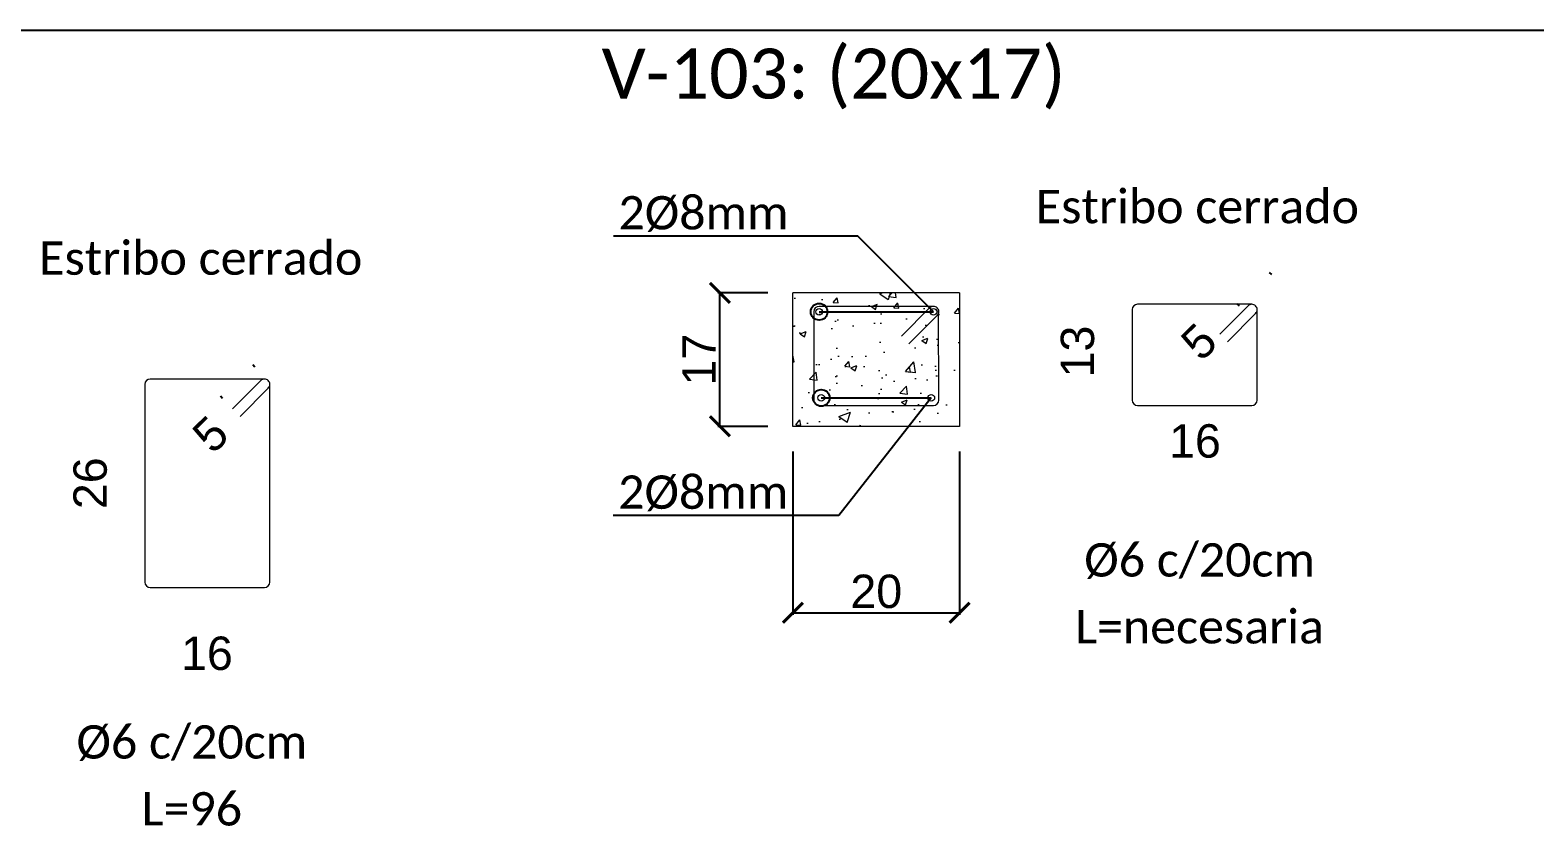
# Model space of a CAD drawing. Header units: millimetres. Extents: x 141 to 456, y -20 to 129.
# Drawn here: x 424.98 to 434.01, y 20.63 to 25.4 of the extents above; entities that cross this region are included whole.
import ezdxf
from ezdxf import colors
from ezdxf.entities.mleader import LeaderData, LeaderLine
from ezdxf.enums import TextEntityAlignment as Align
from ezdxf.math import Vec2, Vec3

# ---------------------------------------------------------------- set-up
doc = ezdxf.new("R2010")
doc.units = ezdxf.units.MM
doc.header["$LTSCALE"] = 0.1
doc.header["$MEASUREMENT"] = 0
doc.header["$PDMODE"] = 3
doc.header["$PDSIZE"] = 0.1
doc.layers.get('DEFPOINTS').update_dxf_attribs({"color": 1})
for name, color, linetype, lineweight in [('ARM_LONGITUDINAL_Ø10', 10, 'Continuous', 9), ('ARM_LONGITUDINAL_Ø12', 10, 'Continuous', 9), ('ARM_TRANSVERSAL_Ø6', 10, 'Continuous', 9), ('CIM_REFEREN', 2, 'Continuous', 0), ('CIM_TXT_ARMADOS', 3, 'Continuous', 0), ('SEC_COTAS_SEC_DIM_VIGA', 1, 'Continuous', 0), ('SEC_REF_TXT_POSICIONES_ARM_ESTRIBOS', 1, 'Continuous', 9), ('SOMBRA', 1, 'Continuous', 0), ('VIG_CARAS', 4, 'Continuous', 9)]:
    doc.layers.add(name, color=color, linetype=linetype, lineweight=lineweight)
doc.layers.add('COTAS-HECTOR', color=2, linetype='Continuous')
doc.styles.add('Arial20', font='arial.ttf', dxfattribs={"height": 0.2})
doc.styles.add('CYPETXT', font='calibri.ttf', dxfattribs={"height": 0.2})
doc.dimstyles.new('COTA-1-100', dxfattribs={"dimtxt": 0.2, "dimasz": 0.12, "dimexe": 0.012, "dimexo": 0.15, "dimgap": 0.025, "dimtad": 1, "dimzin": 0, "dimdsep": 46, "dimtxsty": 'Arial20', "dimblk1": 'ARCHTICK', "dimblk2": 'ARCHTICK', "dimsah": 1, "dimcen": 0.09, "dimclrd": 256, "dimclre": 256, "dimclrt": 256, "dimazin": 0, "dimtfac": 1, "dimtofl": 0, "dimtmove": 2, "dimatfit": 3, "dimldrblk": 'ARCHTICK', "dimfxl": 1, "dimtolj": 1, "dimtzin": 0, "dimarcsym": 0})

# ---------------------------------------------------------------- blocks, each defined once
blk = doc.blocks.new('_ARCHTICK')
at = {"color": 0, "linetype": 'ByBlock', "const_width": 0.15}
blk.add_lwpolyline([(-0.5, -0.5), (0.5, 0.5)], dxfattribs=at)
blk = doc.blocks.new('*D185')
at = {"layer": 'DEFPOINTS', "color": 0, "transparency": 16777216}
for p in [(429.5534, 23.0216), (430.5534, 23.0216), (430.5534, 21.9038)]:
    blk.add_point(p, dxfattribs=at)
at = {"layer": 'SEC_COTAS_SEC_DIM_VIGA', "lineweight": -2, "transparency": 16777216}
for p, q in [((429.5534, 22.8716), (429.5534, 21.8918)), ((430.5534, 22.8716), (430.5534, 21.8918)), ((429.5534, 21.9038), (430.5534, 21.9038))]:
    blk.add_line(p, q, dxfattribs=at)
at = {"layer": 'SEC_COTAS_SEC_DIM_VIGA', "lineweight": -2, "transparency": 16777216, "xscale": 0.12, "yscale": 0.12, "zscale": 0.12, "rotation": 180}
blk.add_blockref('_ARCHTICK', (429.5534, 21.9038), dxfattribs=at)
at = {"layer": 'SEC_COTAS_SEC_DIM_VIGA', "lineweight": -2, "transparency": 16777216, "xscale": 0.12, "yscale": 0.12, "zscale": 0.12}
blk.add_blockref('_ARCHTICK', (430.5534, 21.9038), dxfattribs=at)
at = {"layer": 'SEC_COTAS_SEC_DIM_VIGA', "transparency": 16777216, "insert": (430.0534, 22.031), "char_height": 0.2, "attachment_point": 5, "style": 'Arial20'}
blk.add_mtext('\\A1;20', dxfattribs=at)
blk = doc.blocks.new('*D186')
at = {"layer": 'DEFPOINTS', "color": 0, "transparency": 16777216}
for p in [(429.1154, 23.8216), (429.5534, 23.8216), (429.5534, 23.0216)]:
    blk.add_point(p, dxfattribs=at)
at = {"layer": 'SEC_COTAS_SEC_DIM_VIGA', "lineweight": -2, "transparency": 16777216}
for p, q in [((429.4034, 23.8216), (429.1034, 23.8216)), ((429.1154, 23.0216), (429.1154, 23.8216)), ((429.4034, 23.0216), (429.1034, 23.0216))]:
    blk.add_line(p, q, dxfattribs=at)
at = {"layer": 'SEC_COTAS_SEC_DIM_VIGA', "lineweight": -2, "transparency": 16777216, "xscale": 0.12, "yscale": 0.12, "zscale": 0.12}
for p, rotation in [((429.1154, 23.8216), 90), ((429.1154, 23.0216), 270)]:
    blk.add_blockref('_ARCHTICK', p, dxfattribs=dict(at, rotation=rotation))
at = {"layer": 'SEC_COTAS_SEC_DIM_VIGA', "transparency": 16777216, "insert": (428.99, 23.4216), "char_height": 0.2, "attachment_point": 5, "rotation": 90, "style": 'Arial20'}
blk.add_mtext('\\A1;17', dxfattribs=at)
blk = doc.blocks.new('_Origin')
at = {"color": 0, "linetype": 'ByBlock', "lineweight": -2}
blk.add_line((0, 0), (-1, 0), dxfattribs=at)
blk.add_circle((0, 0), 0.5, dxfattribs=at)
blk = doc.blocks.new('*D187')
at = {"layer": 'DEFPOINTS', "color": 0, "transparency": 16777216}
for p in [(431.2845, 23.7531), (431.6665, 23.7531), (431.6665, 23.1466)]:
    blk.add_point(p, dxfattribs=at)
at = {"layer": 'SEC_COTAS_SEC_DIM_VIGA', "transparency": 16777216, "insert": (431.2617, 23.47), "char_height": 0.2, "attachment_point": 5, "rotation": 90, "style": 'Arial20'}
blk.add_mtext('\\A1;13', dxfattribs=at)
blk = doc.blocks.new('_None')
blk = doc.blocks.new('*D188')
at = {"layer": 'DEFPOINTS', "color": 0, "transparency": 16777216}
for p in [(431.588, 22.8824), (432.343, 22.8824), (432.343, 22.8056)]:
    blk.add_point(p, dxfattribs=at)
at = {"layer": 'SEC_COTAS_SEC_DIM_VIGA', "transparency": 16777216, "insert": (431.9655, 22.9327), "char_height": 0.2, "attachment_point": 5, "style": 'Arial20'}
blk.add_mtext('\\A1;16', dxfattribs=at)
blk = doc.blocks.new('*D189')
at = {"layer": 'DEFPOINTS', "color": 0, "transparency": 16777216}
for p in [(432.4217, 23.936), (432.5303, 23.824), (432.3365, 23.636)]:
    blk.add_point(p, dxfattribs=at)
at = {"layer": 'SEC_COTAS_SEC_DIM_VIGA', "lineweight": -2, "transparency": 16777216}
for p, q in [((432.4259, 23.9317), (432.4133, 23.9446)), ((432.2321, 23.7437), (432.2196, 23.7566))]:
    blk.add_line(p, q, dxfattribs=at)
at = {"layer": 'SEC_COTAS_SEC_DIM_VIGA', "transparency": 16777216, "insert": (431.9897, 23.5287), "char_height": 0.2, "attachment_point": 5, "rotation": 44.13116, "style": 'Arial20'}
blk.add_mtext('\\A1;5', dxfattribs=at)
blk = doc.blocks.new('*D192')
at = {"layer": 'DEFPOINTS', "color": 0, "transparency": 16777216}
for p in [(425.3605, 23.3053), (425.7425, 23.3053), (425.7425, 22.0553)]:
    blk.add_point(p, dxfattribs=at)
at = {"layer": 'SEC_COTAS_SEC_DIM_VIGA', "transparency": 16777216, "insert": (425.3377, 22.6803), "char_height": 0.2, "attachment_point": 5, "rotation": 90, "style": 'Arial20'}
blk.add_mtext('\\A1;26', dxfattribs=at)
blk = doc.blocks.new('*D193')
at = {"layer": 'DEFPOINTS', "color": 0, "transparency": 16777216}
for p in [(425.6598, 22.2277), (426.4149, 22.2277), (426.4149, 21.5325)]:
    blk.add_point(p, dxfattribs=at)
at = {"layer": 'SEC_COTAS_SEC_DIM_VIGA', "transparency": 16777216, "insert": (426.0373, 21.6596), "char_height": 0.2, "attachment_point": 5, "style": 'Arial20'}
blk.add_mtext('\\A1;16', dxfattribs=at)
blk = doc.blocks.new('*D194')
at = {"layer": 'DEFPOINTS', "color": 0, "transparency": 16777216}
for p in [(426.3209, 23.3809), (426.4295, 23.2689), (426.2358, 23.0809)]:
    blk.add_point(p, dxfattribs=at)
at = {"layer": 'SEC_COTAS_SEC_DIM_VIGA', "lineweight": -2, "transparency": 16777216}
for p, q in [((426.3251, 23.3766), (426.3126, 23.3895)), ((426.1313, 23.1886), (426.1188, 23.2015))]:
    blk.add_line(p, q, dxfattribs=at)
at = {"layer": 'SEC_COTAS_SEC_DIM_VIGA', "transparency": 16777216, "insert": (426.059, 22.9736), "char_height": 0.2, "attachment_point": 5, "rotation": 44.13116, "style": 'Arial20'}
blk.add_mtext('\\A1;5', dxfattribs=at)

msp = doc.modelspace()

# ---------------------------------------------------------------- hatches: boundary and pattern name
at = {"layer": 'SOMBRA'}
h = msp.add_hatch(dxfattribs=at)
h.set_pattern_fill('AR-CONC', color=256, scale=0.004)
h.set_pattern_definition([(50, (249.91544, -56.3656), (0.7287387, -0.0637563), [0.0762, -0.8382]), (355, (249.9154, -56.3656), (-0.1409737, 0.7642274), [0.06096, -0.6705623]), (100.45144, (249.97616, -56.3709), (0.587765, 0.700471), [0.06476, -0.712361]), (46.1842, (249.9154, -56.1624), (1.084316, -0.1681693), [0.1143, -1.2573]), (96.63556, (250.0058, -56.1764), (0.9496165, 0.9897045), [0.09714, -1.0685424]), (351.18415, (249.9154, -56.1624), (0.9496165, 0.9897045), [0.09144, -1.005839]), (21, (250.01704, -56.2132), (0.6064576, -0.4090608), [0.0762, -0.8382]), (326, (250.017, -56.2132), (0.247208, 0.736752), [0.06096, -0.67056]), (71.45144, (250.0676, -56.2473), (0.8536657, 0.327691), [0.06476, -0.7123598]), (37.5, (249.91544, -56.3656), (0.0123544, 0.33822016), [0, -0.662432, 0, -0.68072, 0, -0.6731]), (7.5, (249.91544, -56.3656), (0.26727865, 0.4007223), [0, -0.388112, 0, -0.647192, 0, -0.25654]), (327.5, (249.68887, -56.3656), (0.54236238, -0.02291498), [0, -0.254, 0, -0.79248, 0, -1.05156]), (317.5, (249.58727, -56.3656), (0.5925167, 0.101706), [0, -0.3302, 0, -0.526288, 0, -0.74676])])
h.paths.add_polyline_path([(429.5534, 23.0216), (430.5534, 23.0216), (430.5534, 23.8216), (429.5534, 23.8216)])
edge = h.paths.add_edge_path(flags=16)
edge.add_arc((429.7233, 23.1922), 0.03, 0, 360)
edge = h.paths.add_edge_path()
edge.add_arc((429.7104, 24.3641), 0.025, 0, 360)
edge = h.paths.add_edge_path(flags=16)
edge.add_arc((430.3835, 23.1922), 0.03, 0, 360)
edge = h.paths.add_edge_path()
edge.add_arc((430.3963, 24.3641), 0.025, 0, 360)
h = msp.add_hatch(dxfattribs=at)
h.set_pattern_fill('AR-CONC', color=256, scale=0.002)
h.set_pattern_definition([(50, (249.91544, -56.3656), (0.36436934, -0.03187817), [0.0381, -0.4191]), (355, (249.91544, -56.3656), (-0.07048684, 0.3821137), [0.03048, -0.3352812]), (100.45144, (249.9458, -56.36824), (0.2938825, 0.3502355), [0.03238, -0.3561805]), (46.1842, (249.91544, -56.264), (0.5421581, -0.0840847), [0.05715, -0.62865]), (96.63556, (249.9606, -56.271), (0.4748083, 0.4948522), [0.04857, -0.5342712]), (351.18415, (249.91544, -56.264), (0.4748083, 0.4948522), [0.04572, -0.5029195]), (21, (249.96624, -56.2894), (0.3032288, -0.2045304), [0.0381, -0.4191]), (326, (249.96624, -56.2894), (0.12360406, 0.3683759), [0.03048, -0.33528]), (71.45144, (249.9915, -56.30643), (0.42683284, 0.16384554), [0.03238, -0.3561799]), (37.5, (249.91544, -56.36559), (0.00617721, 0.16911008), [0, -0.331216, 0, -0.34036, 0, -0.33655]), (7.5, (249.91544, -56.36559), (0.13363933, 0.20036115), [0, -0.194056, 0, -0.323596, 0, -0.12827]), (327.5, (249.80215, -56.36559), (0.27118119, -0.01145749), [0, -0.127, 0, -0.39624, 0, -0.52578]), (317.5, (249.75135, -56.36559), (0.29625836, 0.05085298), [0, -0.1651, 0, -0.263144, 0, -0.37338])])
h.paths.add_polyline_path([(430.5534, 23.8216), (429.5534, 23.8216), (429.5534, 23.0216), (430.5534, 23.0216)])
edge = h.paths.add_edge_path()
edge.add_arc((429.7104, 24.3641), 0.025, 0, 360)
edge = h.paths.add_edge_path()
edge.add_arc((430.3963, 24.3641), 0.025, 0, 360)
edge = h.paths.add_edge_path(flags=16)
edge.add_arc((429.7233, 23.1922), 0.03, 0, 360)
edge = h.paths.add_edge_path(flags=16)
edge.add_arc((430.3835, 23.1922), 0.03, 0, 360)

# ---------------------------------------------------------------- linework, layer by layer
msp.add_line((415.2711, 25.3971), (455.6387, 25.3971))
at = {"layer": 'ARM_LONGITUDINAL_Ø10'}
for centre in [(429.7104, 23.7083), (430.3963, 23.7083)]:
    msp.add_circle(centre, 0.02, dxfattribs=at)
at = {"layer": 'ARM_LONGITUDINAL_Ø12'}
for centre in [(429.7233, 23.1922), (430.3835, 23.1922)]:
    msp.add_circle(centre, 0.02, dxfattribs=at)
at = {"layer": 'ARM_TRANSVERSAL_Ø6'}
for p, q in [((431.6086, 23.7506), (431.5982, 23.7437)), ((431.6208, 23.7531), (431.6086, 23.7506)), ((432.3068, 23.7531), (431.6208, 23.7531)), ((432.289, 23.7477), (432.2842, 23.7437)), ((432.2946, 23.7506), (432.289, 23.7477)), ((432.3006, 23.7525), (432.2946, 23.7506)), ((432.3068, 23.7531), (432.3006, 23.7525)), ((432.3131, 23.7525), (432.3068, 23.7531)), ((432.3131, 23.7525), (432.3068, 23.7531)), ((432.3191, 23.7506), (432.3131, 23.7525)), ((432.3191, 23.7506), (432.3131, 23.7525)), ((432.3246, 23.7477), (432.3191, 23.7506)), ((432.3246, 23.7477), (432.3191, 23.7506)), ((432.3295, 23.7437), (432.3246, 23.7477)), ((432.3295, 23.7437), (432.3246, 23.7477)), ((429.6808, 23.7211), (429.6784, 23.7088)), ((429.6796, 23.7149), (429.6784, 23.1786)), ((429.6877, 23.7315), (429.6808, 23.7211)), ((429.6981, 23.7384), (429.6877, 23.7315)), ((429.7104, 23.7408), (429.6981, 23.7384)), ((430.3964, 23.7408), (429.7104, 23.7408)), ((430.3737, 23.7315), (430.204, 23.5617)), ((430.2493, 23.5165), (430.419, 23.6862)), ((430.3786, 23.7354), (430.3737, 23.7315)), ((430.3841, 23.7384), (430.3786, 23.7354)), ((430.3901, 23.7402), (430.3841, 23.7384)), ((430.3964, 23.7408), (430.3901, 23.7402)), ((430.4026, 23.7402), (430.3964, 23.7408)), ((430.4026, 23.7402), (430.3964, 23.7408)), ((430.4086, 23.7384), (430.4026, 23.7402)), ((430.4086, 23.7384), (430.4026, 23.7402)), ((430.4141, 23.7354), (430.4086, 23.7384)), ((430.4141, 23.7354), (430.4086, 23.7384)), ((430.419, 23.7315), (430.4141, 23.7354)), ((430.419, 23.7315), (430.4141, 23.7354)), ((430.423, 23.7266), (430.419, 23.7315)), ((430.423, 23.7266), (430.419, 23.7315)), ((430.419, 23.6862), (430.423, 23.691)), ((430.4259, 23.7211), (430.423, 23.7266)), ((430.4259, 23.7211), (430.423, 23.7266)), ((430.423, 23.691), (430.4259, 23.6966)), ((430.4278, 23.7151), (430.4259, 23.7211)), ((430.4278, 23.7151), (430.4259, 23.7211)), ((430.4259, 23.6966), (430.4278, 23.7026)), ((430.4284, 23.1786), (430.4268, 23.7181)), ((430.4284, 23.7088), (430.4278, 23.7151)), ((430.4284, 23.7088), (430.4278, 23.7151)), ((430.4278, 23.7026), (430.4284, 23.7088)), ((431.5913, 23.7333), (431.5888, 23.7211)), ((431.5888, 23.7211), (431.5888, 23.1786)), ((431.5982, 23.7437), (431.5913, 23.7333)), ((432.2842, 23.7437), (432.1145, 23.574)), ((432.1597, 23.5287), (432.3295, 23.6984)), ((432.3334, 23.7388), (432.3295, 23.7437)), ((432.3334, 23.7388), (432.3295, 23.7437)), ((432.3295, 23.6984), (432.3334, 23.7033)), ((432.3364, 23.7333), (432.3334, 23.7388)), ((432.3364, 23.7333), (432.3334, 23.7388)), ((432.3334, 23.7033), (432.3364, 23.7088)), ((432.3382, 23.7273), (432.3364, 23.7333)), ((432.3382, 23.7273), (432.3364, 23.7333)), ((432.3364, 23.7088), (432.3382, 23.7148)), ((432.3388, 23.7211), (432.3382, 23.7273)), ((432.3388, 23.7211), (432.3382, 23.7273)), ((432.3382, 23.7148), (432.3388, 23.7211)), ((432.3388, 23.1786), (432.3388, 23.7211)), ((429.6784, 23.1786), (429.6808, 23.1664)), ((429.6808, 23.1664), (429.6877, 23.156)), ((429.6877, 23.156), (429.6981, 23.1491)), ((429.6981, 23.1491), (429.7104, 23.1466)), ((429.7104, 23.1466), (430.3964, 23.1466)), ((430.3964, 23.1466), (430.4086, 23.1491)), ((430.4086, 23.1491), (430.419, 23.156)), ((430.419, 23.156), (430.4259, 23.1664)), ((430.4259, 23.1664), (430.4284, 23.1786)), ((431.5888, 23.1786), (431.5913, 23.1664)), ((431.5913, 23.1664), (431.5982, 23.156)), ((431.5982, 23.156), (431.6086, 23.1491)), ((431.6086, 23.1491), (431.6208, 23.1466)), ((431.6208, 23.1466), (432.3068, 23.1466)), ((432.3068, 23.1466), (432.3191, 23.1491)), ((432.3191, 23.1491), (432.3295, 23.156)), ((432.3295, 23.156), (432.3364, 23.1664)), ((432.3364, 23.1664), (432.3388, 23.1786))]:
    msp.add_line(p, q, dxfattribs=at)
msp.add_lwpolyline([(426.2358, 23.0809), (426.4055, 23.2506), (426.4095, 23.2555), (426.4124, 23.261), (426.4142, 23.267), (426.4149, 23.2733), (426.4142, 23.2795), (426.4124, 23.2855), (426.4095, 23.291), (426.4055, 23.2959), (426.4006, 23.2999), (426.3951, 23.3028), (426.3891, 23.3046), (426.3829, 23.3053), (425.6969, 23.3053), (425.6846, 23.3028), (425.6742, 23.2959), (425.6673, 23.2855), (425.6649, 23.2733), (425.6649, 22.0873), (425.6673, 22.075), (425.6742, 22.0646), (425.6846, 22.0577), (425.6969, 22.0553), (426.3829, 22.0553), (426.3951, 22.0577), (426.4055, 22.0646), (426.4124, 22.075), (426.4149, 22.0873), (426.4149, 23.2733), (426.4142, 23.2795), (426.4124, 23.2855), (426.4095, 23.291), (426.4055, 23.2959), (426.4006, 23.2999), (426.3951, 23.3028), (426.3891, 23.3046), (426.3829, 23.3053), (426.3766, 23.3046), (426.3706, 23.3028), (426.3651, 23.2999), (426.3602, 23.2959), (426.1905, 23.1262)], dxfattribs=at)
at = {"layer": 'VIG_CARAS'}
for p, q in [((429.5534, 23.0216), (429.5534, 23.8216)), ((430.5534, 23.8216), (429.5534, 23.8216)), ((430.5534, 23.8216), (430.5534, 23.0216)), ((430.5534, 23.0216), (429.5534, 23.0216))]:
    msp.add_line(p, q, dxfattribs=at)

# ---------------------------------------------------------------- texts
at = {"layer": 'CIM_REFEREN', "style": 'CYPETXT'}
msp.add_text('V-103: (20x17)', height=0.3, dxfattribs=at).set_placement((428.4051, 24.9865))
at = {"layer": 'CIM_TXT_ARMADOS', "style": 'CYPETXT'}
for p in [(431.9799, 24.2392), (426, 23.9302)]:
    msp.add_text('Estribo cerrado', height=0.2, dxfattribs=at).set_placement(p, align=Align.CENTER)
at = {"layer": 'SEC_REF_TXT_POSICIONES_ARM_ESTRIBOS', "style": 'CYPETXT'}
for s, p in [('%%C6 c/20cm', (431.9933, 22.2208)), ('L=necesaria', (431.9933, 21.8197)), ('%%C6 c/20cm', (425.9468, 21.1295)), ('L=96', (425.9468, 20.7284))]:
    msp.add_text(s, height=0.2, dxfattribs=at).set_placement(p, align=Align.MIDDLE_CENTER)

# ---------------------------------------------------------------- dimensions: what is measured, and where the dimension line sits
at = {"layer": 'SEC_COTAS_SEC_DIM_VIGA'}
for base, p1, p2, override, picture, middle in [((432.4217, 23.936), (432.3365, 23.636), (432.5303, 23.824), {"dimdec": 0, "dimlfac": 20, "dimblk1": 'None', "dimblk2": 'None', "dimsd1": 1, "dimsd2": 1}, '*D189', (431.9897, 23.5287)), ((426.3209, 23.3809), (426.2358, 23.0809), (426.4295, 23.2689), {"dimdec": 0, "dimlfac": 20, "dimblk1": 'None', "dimblk2": 'None', "dimsah": 1, "dimsd1": 1, "dimsd2": 1}, '*D194', (426.059, 22.9736))]:
    dim = msp.add_linear_dim(base=base, p1=p1, p2=p2, angle=44.13116, dimstyle='COTA-1-100', override=override, dxfattribs=at)
    dim.commit()
    dim.dimension.update_dxf_attribs({"geometry": picture, "text_midpoint": middle, "dimtype": 161})
for p2, distance, text, picture, middle in [((429.5534, 23.8216), 0.438, '17', '*D186', (428.99, 23.4216)), ((430.5534, 23.0216), -1.1178, '20', '*D185', (430.0534, 22.031))]:
    dim = msp.add_aligned_dim(p1=(429.5534, 23.0216), p2=p2, distance=distance, text=text, dimstyle='COTA-1-100', override={"dimdec": 0, "dimlfac": 20}, dxfattribs=at)
    dim.commit()
    dim.dimension.update_dxf_attribs({"geometry": picture, "text_midpoint": middle})
for base, p1, p2, text, override, picture, middle in [((431.2845, 23.7531), (431.6665, 23.1466), (431.6665, 23.7531), '13', {"dimdec": 0, "dimlfac": 20, "dimblk1": 'None', "dimblk2": 'None', "dimse1": 1, "dimse2": 1, "dimsd1": 1, "dimsd2": 1}, '*D187', (431.2617, 23.47)), ((425.3605, 23.3053), (425.7425, 22.0553), (425.7425, 23.3053), '26', {"dimdec": 0, "dimlfac": 20, "dimblk1": 'None', "dimblk2": 'None', "dimsah": 1, "dimse1": 1, "dimse2": 1, "dimsd1": 1, "dimsd2": 1}, '*D192', (425.3377, 22.6803))]:
    dim = msp.add_linear_dim(base=base, p1=p1, p2=p2, angle=90, text=text, dimstyle='COTA-1-100', override=override, dxfattribs=at)
    dim.commit()
    dim.dimension.update_dxf_attribs({"geometry": picture, "text_midpoint": middle, "dimtype": 161})
for base, p1, p2, override, picture, middle in [((432.343, 22.8056), (431.588, 22.8824), (432.343, 22.8824), {"dimdec": 0, "dimlfac": 20, "dimblk1": 'None', "dimblk2": 'None', "dimse1": 1, "dimse2": 1, "dimsd1": 1, "dimsd2": 1}, '*D188', (431.9655, 22.9327)), ((426.4149, 21.5325), (425.6598, 22.2277), (426.4149, 22.2277), {"dimdec": 0, "dimlfac": 20, "dimblk1": 'None', "dimblk2": 'None', "dimsah": 1, "dimse1": 1, "dimse2": 1, "dimsd1": 1, "dimsd2": 1}, '*D193', (426.0373, 21.6596))]:
    dim = msp.add_linear_dim(base=base, p1=p1, p2=p2, text='16', dimstyle='COTA-1-100', override=override, dxfattribs=at)
    dim.commit()
    dim.dimension.update_dxf_attribs({"geometry": picture, "text_midpoint": middle})

# ---------------------------------------------------------------- leaders
at = {"layer": 'COTAS-HECTOR'}
ml = msp.add_multileader_mtext('Standard', dxfattribs=at)
ml.set_content('2%%C8mm', color=256, style='CYPETXT')
ml.set_leader_properties(color=1)
ml.set_arrow_properties(name='ORIGIN')
ml.build(insert=Vec2(0, 0))
ml.multileader.update_dxf_attribs({"text_left_attachment_type": 6, "text_right_attachment_type": 6, "dogleg_length": 0.3594, "arrow_head_size": 0.1})
ctx = ml.context
ctx.base_point, ctx.char_height, ctx.arrow_head_size, ctx.landing_gap_size, ctx.plane_origin = Vec3(428.4164, 24.1621), 0.2, 0.1, 0.09, Vec3(432.1096, 25.3282)
ctx.left_attachment, ctx.right_attachment = 6, 6
notes = []
notes.append((ctx, [(1, (1, 1, 0), (429.9429, 24.1621), (-1, 0), 0.355, [(0, [(429.7104, 23.7083), (430.3963, 23.7083)], 0, [])])]))
ctx.mtext.insert, ctx.mtext.flow_direction = Vec3(428.5064, 24.4021), 5
ml = msp.add_multileader_mtext('Standard', dxfattribs=at)
ml.set_content('2%%C8mm', color=256, style='CYPETXT')
ml.set_leader_properties(color=1)
ml.set_arrow_properties(name='ORIGIN')
ml.build(insert=Vec2(0, 0))
ml.multileader.update_dxf_attribs({"text_left_attachment_type": 6, "text_right_attachment_type": 6, "dogleg_length": 0.3594, "arrow_head_size": 0.1})
ctx = ml.context
ctx.base_point, ctx.char_height, ctx.arrow_head_size, ctx.landing_gap_size, ctx.plane_origin = Vec3(428.4147, 22.487), 0.2, 0.1, 0.09, Vec3(432.1225, 24.8121)
ctx.left_attachment, ctx.right_attachment = 6, 6
notes.append((ctx, [(1, (1, 1, 0), (429.8278, 22.487), (-1, 0), 0.2416, [(0, [(429.7233, 23.1922), (430.3835, 23.1922)], 0, [])])]))
ctx.mtext.insert, ctx.mtext.flow_direction = Vec3(428.5047, 22.727), 5
for ctx, leaders in notes:
    for number, flags, end, landing, length, lines in leaders:
        leader = LeaderData()
        leader.index, (leader.has_last_leader_line, leader.has_dogleg_vector, leader.attachment_direction) = number, flags
        leader.last_leader_point, leader.dogleg_vector, leader.dogleg_length = Vec3(end), Vec3(landing), length
        for number, points, colour, breaks in lines:
            line = LeaderLine()
            line.index, line.vertices, line.color, line.breaks = number, Vec3.list(points), colors.encode_raw_color(colour), breaks
            leader.lines.append(line)
        ctx.leaders.append(leader)

doc.saveas('drawing.dxf')
